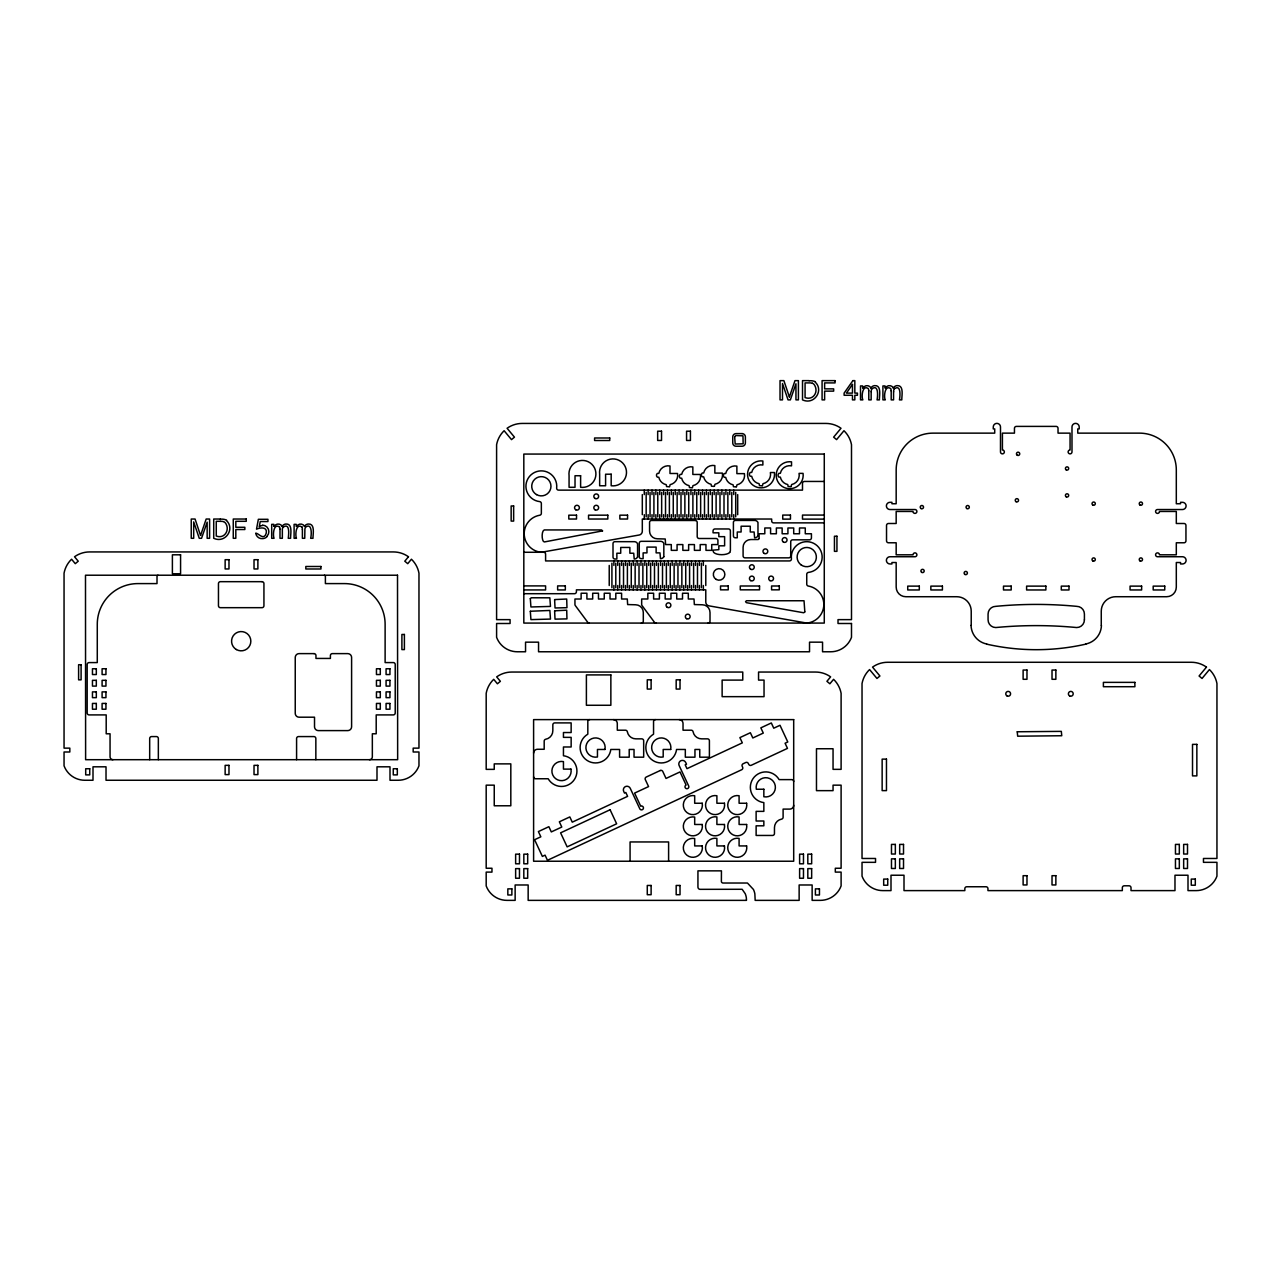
<?xml version="1.0" encoding="UTF-8"?>
<svg xmlns="http://www.w3.org/2000/svg" width="1281" height="1281" viewBox="0 0 1281 1281"><rect width="100%" height="100%" fill="white"/><g stroke="black" fill="none" stroke-linecap="round" stroke-linejoin="round"><path stroke-width="1.5" d="M281.98 526.475L283.117 525.178A4.788 4.788 0 0 1 285.967 524.025C293.157 523.481 290.339 535.09 290.595 538.292L288.241 538.292C288.769 534.449 290.018 522.776 283.453 526.939M304.382 526.475L305.519 525.178A4.788 4.788 0 0 1 308.369 524.025C315.558 523.481 312.74 535.09 312.996 538.292L310.659 538.292C311.635 534.737 312.164 522.488 305.727 527.051A4.74 4.74 0 0 0 304.878 530.174L304.75 538.292L302.396 538.292L302.396 529.229M870.792 388.063L871.929 386.782A4.788 4.788 0 0 1 874.763 385.629C881.952 385.069 879.134 396.678 879.407 399.88L877.053 399.88C877.757 396.341 878.766 384.124 872.137 388.639M893.193 388.063L894.33 386.782A4.788 4.788 0 0 1 897.18 385.629C904.354 385.069 901.552 396.678 901.808 399.88L899.454 399.88C900.079 396.277 901.312 384.268 894.538 388.639M729.674 552.479C726.695 555.426 716.736 555.426 713.757 552.479A4.227 4.227 0 0 1 713.053 550.157L718.833 549.661L718.833 545.818L724.614 545.818L724.614 536.659L718.833 536.659L718.833 532.816L713.053 532.816L713.053 530.894A1.921 1.921 0 0 1 714.974 528.957L728.457 528.957A1.921 1.921 0 0 1 730.394 530.894L730.394 550.157A4.227 4.227 0 0 1 729.674 552.479M267.329 536.275L267.089 536.563A6.037 6.037 0 0 1 263.422 538.532L262.669 538.612A6.261 6.261 0 0 1 255.752 533.296M669.627 486.652L670.091 484.666A9.543 9.543 0 0 0 677.521 473.49L669.995 473.49L669.995 465.964A9.543 9.543 0 0 0 658.818 473.394C655.744 472.145 655.6 478.309 658.818 477.253A9.543 9.543 0 0 0 666.232 484.666L666.584 486.572L669.13 486.78M692.429 487.661L692.941 485.643A9.543 9.543 0 0 0 700.387 474.466L692.845 474.466L692.845 466.941A9.543 9.543 0 0 0 681.684 474.37C678.642 473.073 678.45 479.302 681.684 478.229A9.543 9.543 0 0 0 689.098 485.643L689.45 487.549L691.98 487.773M714.414 486.3L714.942 484.282A9.543 9.543 0 0 0 722.372 473.105L714.846 473.105L714.846 465.579A9.543 9.543 0 0 0 703.685 473.009C700.803 471.584 700.387 477.989 703.685 476.868A9.543 9.543 0 0 0 711.099 484.282L711.451 486.188L713.981 486.396M736.447 486.828L736.975 484.81A9.543 9.543 0 0 0 744.405 473.634L736.879 473.634L736.879 466.108A9.543 9.543 0 0 0 725.703 473.538C722.804 472.145 722.42 478.518 725.703 477.397A9.543 9.543 0 0 0 733.116 484.81L733.469 486.716L735.999 486.94M762.435 485.723L762.964 483.706A9.543 9.543 0 0 0 770.393 472.529L774.397 472.529A13.483 13.483 0 0 1 761.651 487.837A13.483 13.483 0 0 1 747.56 473.762A13.483 13.483 0 0 1 762.868 461L762.868 465.003A9.543 9.543 0 0 0 751.691 472.433C748.761 471.072 748.488 477.493 751.691 476.292A9.543 9.543 0 0 0 759.105 483.706L759.473 485.611L762.003 485.835M791.098 486.572L791.626 484.554A9.543 9.543 0 0 0 799.056 473.378L803.059 473.378A13.483 13.483 0 0 1 790.313 488.685A13.483 13.483 0 0 1 776.222 474.594A13.483 13.483 0 0 1 791.53 461.849L791.53 465.852A9.543 9.543 0 0 0 780.353 473.281C777.231 472.129 777.215 478.277 780.353 477.14A9.543 9.543 0 0 0 787.767 484.554L788.119 486.46L790.665 486.668M157.963 575.217L157.019 576.002L157.003 583.592L137.932 583.592A40.656 40.656 0 0 0 97.276 624.247L97.276 662.581L89.094 662.581A1.921 1.921 0 0 0 87.172 664.503L87.172 712.989A1.921 1.921 0 0 0 89.094 714.91L106.195 714.91L106.195 733.789L110.054 733.789L110.054 756.815A2.882 2.882 0 0 0 112.936 759.697M256.088 533.248C258.778 533.424 263.902 540.918 266.224 533.216C267.649 526.379 259.867 527.596 256.504 529.181L258.362 519.301L267.937 519.301L267.937 521.559L260.267 521.559L259.226 526.731A6.405 6.405 0 0 1 262.621 525.498M809.16 380.633L802.514 380.633L802.514 399.88C814.204 405.356 824.067 390.449 815.26 382.154M824.275 481.448L804.42 481.448A1.921 1.921 0 0 0 802.498 483.385L802.498 490.127L558.58 490.127A1.921 1.921 0 0 1 556.659 487.981A15.42 15.42 0 0 0 543.064 470.96A15.42 15.42 0 0 0 526.027 484.554A15.42 15.42 0 0 0 539.637 501.592A1.921 1.921 0 0 1 541.351 503.497L541.351 513.329A1.921 1.921 0 0 1 539.605 515.25A18.687 18.687 0 0 0 541.351 552.271L639.123 535.026A3.859 3.859 0 0 0 642.309 531.231L642.309 519.029L771.674 519.029L771.674 520.951A1.921 1.921 0 0 0 773.596 522.872L824.275 522.872M824.275 515.074L802.498 515.074L802.498 519.125L824.275 519.125M220.348 519.029L213.719 519.029L213.719 538.292C225.392 543.752 235.256 528.861 226.449 520.566M220.316 521.303L216.265 521.303L216.265 536.018C224.255 539.173 229.811 530.494 226.016 523.881A5.172 5.172 0 0 0 223.631 521.639M523.817 552.271L543.672 552.271A1.921 1.921 0 0 1 545.594 554.193L545.594 560.934L789.512 560.934A1.921 1.921 0 0 0 791.418 558.804A15.42 15.42 0 0 1 805.028 541.767A15.42 15.42 0 0 1 822.066 555.378A15.42 15.42 0 0 1 808.455 572.399A1.921 1.921 0 0 0 806.742 574.32L806.742 584.152A1.921 1.921 0 0 0 808.487 586.074A18.687 18.687 0 0 1 806.742 623.078L708.969 605.849A3.859 3.859 0 0 1 705.783 602.054L705.783 589.836L576.418 589.836L576.418 591.774A1.921 1.921 0 0 1 574.496 593.695L523.817 593.695M523.817 585.897L545.594 585.897L545.594 589.933L523.817 589.933M746.487 900.367L528.156 900.367L528.156 884.979L515.138 884.979L515.138 900.367L506.956 900.367A22.145 22.145 0 0 1 486.188 885.924L486.188 872.105L491.968 872.105L491.968 868.246L486.188 868.246L486.188 785.157L494.242 785.157L494.242 805.781L510.815 805.781L510.815 763.876L494.242 763.876L494.242 769.369L486.188 769.369L486.188 693.293A26.02 26.02 0 0 1 493.713 679.33L497.412 683.782L500.375 681.316L496.676 676.864A26.02 26.02 0 0 1 511.776 672.045L742.756 672.045L742.756 680.099L722.132 680.099L722.132 696.656L764.036 696.656L764.036 680.099L758.56 680.099L758.56 672.045L815.517 672.045A26.02 26.02 0 0 1 830.616 676.864L826.918 681.316L829.88 683.782L833.579 679.33A26.02 26.02 0 0 1 841.105 693.293L841.105 769.353L833.05 769.353L833.05 748.745L816.477 748.745L816.477 790.649L833.05 790.649L833.05 785.157L841.105 785.157L841.105 868.246L835.308 868.246L835.308 872.105L841.105 872.105L841.105 885.924A22.145 22.145 0 0 1 820.336 900.367L812.138 900.367L812.138 884.979L799.136 884.979L799.136 900.367L755.166 900.367L754.861 893.898A18.623 18.623 0 0 0 753.436 889.462L747.447 883.025L723.365 883.025A1.745 1.745 0 0 1 721.379 881.376L721.443 870.856L697.937 870.856L697.937 886.916A2.322 2.322 0 0 0 699.858 889.334L742.147 889.286L745.222 893.69A17.486 17.486 0 0 1 746.327 897.709L746.487 899.886M324.429 575.217L325.39 576.098L325.39 583.592L344.461 583.592A40.656 40.656 0 0 1 385.117 624.247L385.117 662.581L393.299 662.581A1.921 1.921 0 0 1 395.221 664.503L395.221 712.989A1.921 1.921 0 0 1 393.299 714.91L376.198 714.91L376.198 733.789L372.339 733.789L372.339 756.815A2.882 2.882 0 0 1 369.44 759.697M301.884 526.955C295.751 522.712 295.078 535.73 296.471 538.292L294.102 538.292L294.102 524.345L296.215 524.345L296.215 526.299M279.482 526.955C273.301 522.728 272.725 535.746 274.07 538.292L271.7 538.292L271.7 524.345L273.814 524.345L273.814 526.299M1101.26 625.4L1101.26 611.165A14.443 14.443 0 0 1 1115.719 596.722L1166.671 596.722A9.64 9.64 0 0 0 1176.31 587.082L1176.31 562.519L1180.554 562.519L1180.554 563.96L1182.475 563.96A3.619 3.619 0 0 0 1186.094 560.357A3.619 3.619 0 0 0 1182.475 556.739L1157.528 556.739A1.921 1.921 0 0 1 1155.59 554.817A1.921 1.921 0 0 1 1157.528 552.88A1.921 1.921 0 0 1 1159.449 554.817L1176.31 554.817L1176.31 542.776L1184.012 542.776A1.921 1.921 0 0 0 1185.95 540.838L1185.95 525.434A1.921 1.921 0 0 0 1184.012 523.497L1176.31 523.497L1176.31 511.455L1159.449 511.455A1.921 1.921 0 0 1 1157.528 513.393A1.921 1.921 0 0 1 1155.59 511.455A1.921 1.921 0 0 1 1157.528 509.534L1182.475 509.534A3.619 3.619 0 0 0 1186.094 505.915A3.619 3.619 0 0 0 1182.475 502.312L1180.554 502.312L1180.554 503.753L1176.31 503.753L1176.31 469.935A36.797 36.797 0 0 0 1139.514 433.138L1077.769 433.138L1077.769 428.911L1079.21 428.911L1079.21 426.973A3.619 3.619 0 0 0 1075.608 423.37A3.619 3.619 0 0 0 1071.989 426.973L1071.989 451.921A1.921 1.921 0 0 1 1070.067 453.858A1.921 1.921 0 0 1 1068.13 451.921A1.921 1.921 0 0 1 1070.067 449.999L1070.067 433.138L1058.026 433.138L1058.026 428.318A1.921 1.921 0 0 0 1056.088 426.397L1016.393 426.397A1.921 1.921 0 0 0 1014.456 428.318L1014.456 433.138L1002.415 433.138L1002.415 449.999A1.921 1.921 0 0 1 1004.352 451.921A1.921 1.921 0 0 1 1002.415 453.858A1.921 1.921 0 0 1 1000.493 451.921L1000.493 426.973A3.619 3.619 0 0 0 996.874 423.37A3.619 3.619 0 0 0 993.271 426.973L993.271 428.911L994.713 428.911L994.713 433.138L932.968 433.138A36.797 36.797 0 0 0 896.172 469.935L896.172 503.753L891.928 503.753L891.928 502.312L890.007 502.312A3.619 3.619 0 0 0 886.388 505.915A3.619 3.619 0 0 0 890.007 509.534L914.954 509.534A1.921 1.921 0 0 1 916.892 511.455A1.921 1.921 0 0 1 914.954 513.393A1.921 1.921 0 0 1 913.033 511.455L896.172 511.455L896.172 523.497L888.47 523.497A1.921 1.921 0 0 0 886.532 525.434L886.532 540.838A1.921 1.921 0 0 0 888.47 542.776L896.172 542.776L896.172 554.817L913.033 554.817A1.921 1.921 0 0 1 914.954 552.88A1.921 1.921 0 0 1 916.892 554.817A1.921 1.921 0 0 1 914.954 556.739L890.007 556.739A3.619 3.619 0 0 0 886.388 560.357A3.619 3.619 0 0 0 890.007 563.96L891.928 563.96L891.928 562.519L896.172 562.519L896.172 587.082A9.64 9.64 0 0 0 905.811 596.722L956.763 596.722A14.443 14.443 0 0 1 971.222 611.165L971.222 625.4M893.562 391.778L893.562 399.88L891.192 399.88L891.192 390.817M885.027 387.887L885.027 385.933L882.913 385.933L882.913 399.88L885.283 399.88C883.682 397.414 884.627 384.268 890.695 388.559A4.355 4.355 0 0 1 891.128 390.817M871.16 391.778L871.16 399.88L868.79 399.88L868.79 390.817M862.625 387.887L862.625 385.933L860.512 385.933L860.512 399.88L862.866 399.88C861.28 397.414 862.225 384.268 868.278 388.559A4.355 4.355 0 0 1 868.71 390.817M737.696 494.61L737.696 514.706M735.71 492.32L735.71 516.867M733.741 490.095L733.741 494.562M733.741 514.658L733.741 519.125M731.787 492.336L731.787 516.9M729.77 490.095L729.77 494.562M729.77 514.658L729.77 519.125M727.864 492.336L727.864 516.9M725.911 490.095L725.911 494.562M725.911 514.658L725.911 519.125M724.005 492.384L724.005 516.932M721.892 490.143L721.892 494.61M721.892 514.706L721.892 519.173M719.986 492.384L719.986 516.932M718.049 490.143L718.049 494.61M718.049 514.706L718.049 519.173M716.111 492.384L716.111 516.932M714.158 490.143L714.158 494.61M714.158 514.706L714.158 519.173M712.252 492.384L712.252 516.932M710.282 490.143L710.282 494.61M710.282 514.706L710.282 519.173M708.345 492.384L708.345 516.932M706.407 490.143L706.407 494.61M706.407 514.706L706.407 519.173M705.783 565.449L705.783 585.545M704.502 492.384L704.502 516.932M703.349 560.934L703.349 565.401M703.349 585.497L703.349 589.965M702.548 490.143L702.548 494.61M702.548 514.706L702.548 519.173M701.412 563.176L701.412 587.739M700.643 492.384L700.643 516.932M699.394 560.934L699.394 565.401M699.394 585.497L699.394 589.965M698.673 490.143L698.673 494.61M698.673 514.706L698.673 519.173M697.488 563.176L697.488 587.739M696.768 492.384L696.768 516.932M695.519 560.934L695.519 565.401M695.519 585.497L695.519 589.965M694.798 490.143L694.798 494.61M694.798 514.706L694.798 519.173M693.613 563.208L693.613 587.771M692.893 492.32L692.893 516.867M691.5 560.982L691.5 565.449M691.5 585.545L691.5 590.013M690.939 490.143L690.939 494.61M690.939 514.706L690.939 519.173M689.594 563.208L689.594 587.771M688.746 492.352L688.746 516.916M687.657 560.982L687.657 565.449M687.657 585.545L687.657 590.013M686.84 490.127L686.84 494.594M686.84 514.674L686.84 519.141M685.735 563.208L685.735 587.771M684.871 492.352L684.871 516.916M683.766 560.982L683.766 565.449M683.766 585.545L683.766 590.013M682.965 490.127L682.965 494.594M682.965 514.674L682.965 519.141M681.86 563.208L681.86 587.771M680.996 492.352L680.996 516.916M679.891 560.982L679.891 565.449M679.891 585.545L679.891 590.013M679.09 490.127L679.09 494.594M679.09 514.674L679.09 519.141M677.953 563.208L677.953 587.771M677.137 492.352L677.137 516.916M676.032 560.982L676.032 565.449M676.032 585.545L676.032 590.013M675.231 490.127L675.231 494.594M675.231 514.674L675.231 519.141M674.126 563.208L674.126 587.771M673.262 492.352L673.262 516.916M672.157 560.982L672.157 565.449M672.157 585.545L672.157 590.013M671.356 490.127L671.356 494.594M671.356 514.674L671.356 519.141M670.251 563.208L670.251 587.771M669.387 492.352L669.387 516.916M668.602 861.216L668.602 841.953L630.076 841.953L630.076 861.216M668.282 560.982L668.282 565.449M668.282 585.545L668.282 590.013M667.481 490.127L667.481 494.594M667.481 514.674L667.481 519.141M666.376 563.208L666.376 587.771M665.528 492.352L665.528 516.916M664.423 560.982L664.423 565.449M664.423 585.545L664.423 590.013M663.622 490.127L663.622 494.594M663.622 514.674L663.622 519.141M662.517 563.16L662.517 587.707M661.653 492.352L661.653 516.916M660.548 560.982L660.548 565.449M660.548 585.545L660.548 590.013M659.747 490.127L659.747 494.594M659.747 514.674L659.747 519.141M658.354 563.192L658.354 587.755M657.777 492.352L657.777 516.916M656.448 560.966L656.448 565.433M656.448 585.513L656.448 589.981M655.872 490.127L655.872 494.594M655.872 514.674L655.872 519.141M654.479 563.192L654.479 587.755M653.918 492.352L653.918 516.916M652.573 560.966L652.573 565.433M652.573 585.513L652.573 589.981M652.013 490.127L652.013 494.594M652.013 514.674L652.013 519.141M650.62 563.192L650.62 587.755M650.043 492.352L650.043 516.916M648.714 560.966L648.714 565.433M648.714 585.513L648.714 589.981M648.138 490.127L648.138 494.594M648.138 514.674L648.138 519.141M646.745 563.192L646.745 587.755M646.168 492.352L646.168 516.916M644.839 560.966L644.839 565.433M644.839 585.513L644.839 589.981M644.263 490.127L644.263 494.594M644.263 514.674L644.263 519.141M642.87 563.192L642.87 587.755M642.309 494.594L642.309 514.674M640.964 560.966L640.964 565.433M640.964 585.513L640.964 589.981M639.011 563.192L639.011 587.755M637.105 560.966L637.105 565.433M637.105 585.513L637.105 589.981M635.136 563.192L635.136 587.755M633.23 560.966L633.23 565.433M633.23 585.513L633.23 589.981M631.261 563.192L631.261 587.755M629.355 560.966L629.355 565.433M629.355 585.513L629.355 589.981M627.402 563.192L627.402 587.755M625.496 560.966L625.496 565.433M625.496 585.513L625.496 589.981M623.527 563.192L623.527 587.755M621.621 560.966L621.621 565.433M621.621 585.513L621.621 589.981M619.652 563.192L619.652 587.755M617.746 560.966L617.746 565.433M617.746 585.513L617.746 589.981M615.793 563.192L615.793 587.755M613.887 560.966L613.887 565.433M613.887 585.513L613.887 589.981M611.918 563.192L611.918 587.755M609.228 565.433L609.228 585.513M315.847 759.697L315.847 738.496A1.921 1.921 0 0 0 313.925 736.575L298.521 736.575A1.921 1.921 0 0 0 296.584 738.496L296.584 759.697M279.995 529.229L279.995 538.292L282.348 538.292L282.348 530.19A4.74 4.74 0 0 1 283.197 526.971M158.348 759.697L158.348 738.496A1.921 1.921 0 0 0 156.426 736.575L151.606 736.575A1.921 1.921 0 0 0 149.685 738.496L149.685 759.697M656 623.078A1.921 1.921 0 0 1 654.399 622.214L642.053 605.593A1.921 1.921 0 0 1 641.669 604.44L641.669 598.996L647.834 598.996L647.834 593.231L653.614 593.231L653.614 598.996L659.395 598.996L659.395 593.231L665.175 593.231L665.175 598.996L670.956 598.996L670.956 593.231L676.736 593.231L676.736 598.996L682.517 598.996L682.517 593.231L688.297 593.231L688.297 598.996L693.998 598.996L694.35 604.568L702.308 604.776A7.702 7.702 0 0 1 710.01 612.494L710.01 621.157A1.921 1.921 0 0 1 708.089 623.078M641.381 623.078A1.921 1.921 0 0 0 643.302 621.157L643.302 612.494A7.702 7.702 0 0 0 635.6 604.776L627.642 604.568L627.29 599.012L621.589 599.012L621.589 593.231L615.809 593.231L615.809 599.012L610.028 599.012L610.028 593.231L604.248 593.231L604.248 599.012L598.467 599.012L598.467 593.231L592.687 593.231L592.687 599.012L586.906 599.012L586.906 593.231L581.126 593.231L581.126 599.012L574.945 599.012L574.945 604.44A1.921 1.921 0 0 0 575.329 605.593L587.675 622.214A1.921 1.921 0 0 0 589.292 623.078M986.674 643.991A19.471 19.471 0 0 1 971.046 625.4M1101.436 625.4A19.471 19.471 0 0 1 1085.808 643.991M1085.84 644.135A224.271 224.271 0 0 1 986.642 644.135M533.601 753.116A3.859 3.859 0 0 1 537.444 749.273L544.185 749.273L544.185 741.123A1.921 1.921 0 0 1 545.754 739.233A8.647 8.647 0 0 0 552.832 730.73L552.832 724.838A1.921 1.921 0 0 1 554.753 722.9L571.15 722.9L571.15 732.54L563.448 732.54L563.448 737.36L571.15 737.36L571.15 746.983L563.448 746.983L563.448 755.742A15.42 15.42 0 0 1 574.368 779.569A15.42 15.42 0 0 1 548.172 778.752L535.522 778.752A1.921 1.921 0 0 1 533.601 776.814M613.439 719.618A3.859 3.859 0 0 1 617.298 723.477L617.298 730.202L625.448 730.202A1.921 1.921 0 0 1 627.338 731.771A8.647 8.647 0 0 0 635.84 738.849L641.733 738.849A1.921 1.921 0 0 1 643.67 740.77L643.67 757.183L634.031 757.183L634.031 749.465L629.211 749.465L629.211 757.183L619.588 757.183L619.588 749.465L610.813 749.465A15.42 15.42 0 0 1 587.002 760.386A15.42 15.42 0 0 1 587.819 734.189L587.819 721.539A1.921 1.921 0 0 1 589.74 719.618M655.488 719.618A1.921 1.921 0 0 0 653.55 721.539L653.55 734.189A15.42 15.42 0 0 0 652.734 760.386A15.42 15.42 0 0 0 676.56 749.465L685.319 749.465L685.319 757.183L694.959 757.183L694.959 749.465L699.762 749.465L699.762 757.183L709.402 757.183L709.402 740.77A1.921 1.921 0 0 0 707.48 738.849L701.588 738.849A8.647 8.647 0 0 1 693.085 731.771A1.921 1.921 0 0 0 691.18 730.202L683.029 730.202L683.029 723.477A3.859 3.859 0 0 0 679.186 719.618M793.692 781.538A1.921 1.921 0 0 0 791.77 779.617L779.12 779.617A15.42 15.42 0 0 0 752.924 778.784A15.42 15.42 0 0 0 763.844 802.611L763.844 811.369L756.126 811.369L756.126 821.009L763.844 821.009L763.844 825.813L756.126 825.813L756.126 835.452L772.539 835.452A1.921 1.921 0 0 0 774.461 833.531L774.461 827.638A8.647 8.647 0 0 1 781.538 819.135A1.921 1.921 0 0 0 783.107 817.246L783.107 809.096L789.849 809.096A3.859 3.859 0 0 0 793.692 805.237M862.978 388.079A4.596 4.596 0 0 1 871.016 387.935M871.272 391.762A4.74 4.74 0 0 1 872.009 388.559M812.442 383.227A5.172 5.172 0 0 1 814.78 385.485C818.543 392.274 813.131 400.585 805.076 397.606L805.076 382.907L809.112 382.907A12.666 12.666 0 0 1 812.138 383.147M809.176 380.809A12.073 12.073 0 0 1 815.437 381.738M885.379 388.079A4.596 4.596 0 0 1 893.433 387.935M893.674 391.762A4.74 4.74 0 0 1 894.41 388.559M220.364 519.205A12.073 12.073 0 0 1 226.641 520.15M220.316 521.351A12.666 12.666 0 0 1 223.342 521.559M262.637 525.114A6.533 6.533 0 0 1 267.121 536.082M274.166 526.491A4.596 4.596 0 0 1 282.22 526.331M279.546 526.939A4.355 4.355 0 0 1 279.915 529.213M296.584 526.491A4.596 4.596 0 0 1 304.622 526.331M301.948 526.939A4.355 4.355 0 0 1 302.316 529.213M851.497 623.495L851.497 637.314A22.145 22.145 0 0 1 830.728 651.773L822.546 651.773L822.546 642.165L809.528 642.165L809.528 651.773L538.548 651.773L538.548 642.165L525.546 642.165L525.546 651.773L517.364 651.773A22.145 22.145 0 0 1 496.596 637.314L496.596 623.495L510.078 623.495L510.078 619.636L496.596 619.636L496.596 444.699A26.02 26.02 0 0 1 504.122 430.72L511.503 439.623L514.466 437.157L507.084 428.27A26.02 26.02 0 0 1 522.168 423.435L825.909 423.435A26.02 26.02 0 0 1 841.009 428.27L833.627 437.157L836.589 439.623L843.971 430.72A26.02 26.02 0 0 1 851.497 444.699L851.497 619.636L838.014 619.636L838.014 623.495L851.497 623.495M804.82 611.822L804.036 600.757L746.519 600.741L745.558 601.622L746.359 602.662L803.683 612.766L804.804 611.966M530.318 611.309L530.926 619.62L550.478 619.075L549.869 610.461L530.318 611.245M554.609 610.941L555.025 619.139L566.955 618.883L566.714 610.204L554.625 610.797M602.534 530.894L544.409 541.943C541.751 542.135 541.126 531.103 544.233 529.934L601.558 529.934L602.534 530.894M530.318 598.643L530.926 606.97L550.478 606.425L549.837 597.811L531.279 597.779L530.318 598.643M554.609 599.748L555.041 607.979L566.971 607.69L566.698 599.028L554.641 599.572M734.67 436.773L735.182 444.011L743.156 443.818L742.964 435.828L735.79 435.556L734.702 436.645M759.105 538.564L758.24 539.525L750.794 539.541A7.702 7.702 0 0 0 743.092 547.243L743.092 555.906A1.921 1.921 0 0 0 745.014 557.843L788.792 557.843A1.921 1.921 0 0 0 790.729 555.906L790.729 541.751A1.921 1.921 0 0 1 792.651 539.829L809.512 539.829A1.921 1.921 0 0 0 811.433 537.892L811.433 533.761L805.269 533.761L805.269 527.98L799.488 527.98L799.488 533.761L793.708 533.761L793.708 527.98L787.927 527.98L787.927 533.761L782.147 533.761L782.147 527.98L776.366 527.98L776.366 533.761L770.586 533.761L770.586 527.98L764.805 527.98L764.805 533.761L759.105 533.761L759.105 538.564M1017.242 731.803L1017.674 736.191L1061.757 735.742L1061.325 731.371L1017.242 731.771M200.589 535.378L206.177 519.029L209.604 519.029L209.604 538.292L207.154 538.292L207.154 522.168L201.549 538.292L199.26 538.292L193.687 521.895L193.687 538.292L191.237 538.292L191.237 519.029L195.064 519.029L200.509 535.394M789.384 396.982L783.876 380.633L780.033 380.633L780.033 399.88L782.499 399.88L782.499 383.499L788.055 399.88L790.361 399.88L795.949 383.772L795.949 399.88L798.415 399.88L798.415 380.633L794.989 380.633L789.432 396.838M637.57 557.091L636.529 558.308A4.227 4.227 0 0 1 634.207 559.012L633.711 553.232L629.868 553.232L629.868 547.451L620.709 547.451L620.709 553.232L616.866 553.232L616.866 559.012L614.928 559.012A1.921 1.921 0 0 1 613.007 557.091L613.007 543.608A1.921 1.921 0 0 1 614.928 541.671L634.207 541.671A4.227 4.227 0 0 1 636.513 542.391L637.57 543.608L637.57 557.091M663.83 556.739L662.789 557.956A4.227 4.227 0 0 1 660.468 558.66L659.971 552.88L656.128 552.88L656.128 547.099L646.969 547.099L646.969 552.88L643.126 552.88L643.126 558.66L641.189 558.66A1.921 1.921 0 0 1 639.267 556.739L639.267 543.256A1.921 1.921 0 0 1 641.189 541.319L660.468 541.319A4.227 4.227 0 0 1 662.773 542.039L663.83 543.256L663.83 556.739M757.968 535.858L756.927 537.075A4.227 4.227 0 0 1 754.605 537.78L754.109 531.999L750.266 531.999L750.266 526.219L741.107 526.219L741.107 531.999L737.264 531.999L737.264 537.78L735.326 537.78A1.921 1.921 0 0 1 733.405 535.858L733.405 522.376A1.921 1.921 0 0 1 735.326 520.438L754.605 520.438A4.227 4.227 0 0 1 756.911 521.159L757.968 522.376L757.968 535.858M852.473 384.428L846.437 393.107L852.473 393.107L852.473 384.428M852.906 380.633L844.115 393.107L844.115 395.269L852.473 395.269L852.473 399.88L854.827 399.88L854.827 395.269L857.437 395.269L857.437 393.107L854.827 393.107L854.827 380.633L852.906 380.633M408.463 556.755L404.78 561.206L407.742 563.672L411.425 559.221A26.02 26.02 0 0 1 418.967 573.183L418.967 748.136L413.171 748.136L413.171 751.995L418.967 751.995L418.967 765.814A22.145 22.145 0 0 1 398.183 780.257L390 780.257L390 766.807L376.998 766.807L376.998 780.257L106.019 780.257L106.019 766.807L93.001 766.807L93.001 780.257L84.818 780.257A22.145 22.145 0 0 1 64.05 765.814L64.05 751.995L69.831 751.995L69.831 748.136L64.05 748.136L64.05 573.183A26.02 26.02 0 0 1 71.576 559.221L75.275 563.672L78.237 561.206L74.538 556.755A26.02 26.02 0 0 1 89.638 551.935L393.379 551.935A26.02 26.02 0 0 1 408.463 556.755M1206.462 667.113L1199.08 676L1202.042 678.466L1209.424 669.563A26.02 26.02 0 0 1 1216.95 683.526L1216.95 858.478L1203.467 858.478L1203.467 862.337L1216.95 862.337L1216.95 876.156A22.145 22.145 0 0 1 1196.182 890.615L1187.999 890.615L1187.999 875.227L1174.981 875.227L1174.981 890.615L1131.011 890.615L1131.011 887.717A1.921 1.921 0 0 0 1129.089 885.795L1124.27 885.795A1.921 1.921 0 0 0 1122.332 887.717L1122.332 890.615L987.955 890.615L987.955 888.678A1.921 1.921 0 0 0 986.034 886.756L966.771 886.756A1.921 1.921 0 0 0 964.833 888.678L964.833 890.615L904.002 890.615L904.002 875.227L891 875.227L891 890.615L882.817 890.615A22.145 22.145 0 0 1 862.033 876.156L862.033 862.337L875.531 862.337L875.531 858.478L862.033 858.478L862.033 683.526A26.02 26.02 0 0 1 869.575 669.563L876.957 678.466L879.919 676L872.537 667.113A26.02 26.02 0 0 1 887.621 662.277L1191.362 662.277A26.02 26.02 0 0 1 1206.462 667.113M660.211 770.522L646.248 777.039A1.921 1.921 0 0 0 645.304 779.601L648.57 786.582L634.591 793.099L640.708 806.197A1.921 1.921 0 0 1 643.27 807.126A1.921 1.921 0 0 1 642.341 809.688A1.921 1.921 0 0 1 639.779 808.759L630.252 788.327A3.619 3.619 0 0 0 625.448 786.582A3.619 3.619 0 0 0 623.703 791.37L624.52 793.115L625.817 792.507L627.61 796.35L572.271 822.162L569.821 816.926L559.349 821.81L561.783 827.046L551.31 831.929L548.876 826.693L538.388 831.577L540.838 836.813L534.593 839.728L542.375 856.413L545.065 855.148L547.467 860.304L741.683 769.737A1.921 1.921 0 0 0 742.612 767.175L742.211 766.31A1.921 1.921 0 0 1 743.14 763.748L745.75 762.515A1.921 1.921 0 0 1 748.312 763.46L748.728 764.325A1.921 1.921 0 0 0 751.29 765.269L787.479 748.376L785.077 743.236L787.783 741.971L780.001 725.286L773.756 728.2L771.322 722.964L760.85 727.848L763.284 733.084L752.812 737.968L750.362 732.732L739.89 737.616L742.323 742.868L686.984 768.664L685.191 764.821L686.504 764.213L685.687 762.467A3.619 3.619 0 0 0 680.884 760.722A3.619 3.619 0 0 0 679.138 765.526L688.666 785.958A1.921 1.921 0 0 1 687.737 788.52A1.921 1.921 0 0 1 685.175 787.591A1.921 1.921 0 0 1 686.104 785.029L680.003 771.931L666.024 778.448L662.773 771.45A1.921 1.921 0 0 0 660.211 770.522M610.092 809.752L560.598 832.842L567.147 846.869L616.641 823.795L610.092 809.752M835.068 380.633L822.082 380.633L822.082 399.88L824.628 399.88L824.628 391.137L833.659 391.137L833.659 388.864L824.628 388.864L824.628 382.907L835.068 382.907L835.068 380.633M661.524 431.201L657.665 431.201L657.665 440.456L661.524 440.456L661.524 431.201M690.427 431.201L686.568 431.201L686.568 440.456L690.427 440.456L690.427 431.201M742.099 433.602L736.031 433.602A3.283 3.283 0 0 0 732.748 436.885L732.748 442.954A3.283 3.283 0 0 0 736.031 446.236L742.099 446.236A3.283 3.283 0 0 0 745.382 442.954L745.382 436.885A3.283 3.283 0 0 0 742.099 433.602M609.724 437.99L594.592 437.99L594.592 440.504L609.724 440.504L609.724 437.99M824.275 454.066L523.817 454.066L523.817 623.078L824.275 623.078L824.275 454.066M611.181 474.21L605.593 474.21L605.593 485.771L599.652 485.771L599.652 474.194A13.483 13.483 0 0 1 612.414 458.918A13.483 13.483 0 0 1 626.489 473.009A13.483 13.483 0 0 1 611.181 485.755L611.181 474.21M580.613 475.731L575.025 475.731L575.025 487.292L569.068 487.292L569.068 475.715A13.483 13.483 0 0 1 581.83 460.439A13.483 13.483 0 0 1 595.905 474.53A13.483 13.483 0 0 1 580.613 487.276L580.613 475.731M513.649 505.963L511.151 505.963L511.151 521.095L513.649 521.095L513.649 505.963M790.457 515.074L782.739 515.074L782.739 519.125L790.457 519.125L790.457 515.074M576.514 515.17L568.796 515.17L568.796 519.029L576.514 519.029L576.514 515.17M607.818 515.17L588.555 515.17L588.555 519.029L607.818 519.029L607.818 515.17M627.562 515.17L619.86 515.17L619.86 519.029L627.562 519.029L627.562 515.17M246.256 519.029L233.27 519.029L233.27 538.292L235.816 538.292L235.816 529.533L244.847 529.533L244.847 527.276L235.816 527.276L235.816 521.303L246.256 521.303L246.256 519.029M695.279 520.486L651.501 520.486A1.921 1.921 0 0 0 649.563 522.408L649.563 531.087A7.702 7.702 0 0 0 657.281 538.789L665.239 538.997L665.592 544.569L671.292 544.569L671.292 550.35L677.073 550.35L677.073 544.569L682.853 544.569L682.853 550.35L688.634 550.35L688.634 544.569L694.414 544.569L694.414 550.35L700.195 550.35L700.195 544.569L705.959 544.569L705.959 550.35L711.74 550.35L711.74 544.569L717.92 544.569L717.92 540.422A1.921 1.921 0 0 0 715.983 538.5L699.122 538.5A1.921 1.921 0 0 1 697.2 536.563L697.2 522.408A1.921 1.921 0 0 0 695.279 520.486M836.941 536.227L834.443 536.227L834.443 551.342L836.941 551.342L836.941 536.227M180.573 554.801L172.391 554.801L172.391 573.776L180.573 573.776L180.573 554.801M228.979 559.701L225.136 559.701L225.136 568.956L228.979 568.956L228.979 559.701M257.881 559.701L254.022 559.701L254.022 568.956L257.881 568.956L257.881 559.701M320.955 566.49L305.823 566.49L305.823 568.988L320.955 568.988L320.955 566.49M397.51 575.217L85.491 575.217L85.619 759.697L397.654 759.697L397.51 575.217M262.013 581.67L220.38 581.67A1.921 1.921 0 0 0 218.459 583.592L218.459 605.753A1.921 1.921 0 0 0 220.38 607.674L262.013 607.674A1.921 1.921 0 0 0 263.934 605.753L263.934 583.592A1.921 1.921 0 0 0 262.013 581.67M565.337 585.897L557.635 585.897L557.635 589.933L565.337 589.933L565.337 585.897M728.232 585.993L720.53 585.993L720.53 589.836L728.232 589.836L728.232 585.993M759.537 585.993L740.274 585.993L740.274 589.836L759.537 589.836L759.537 585.993M779.28 585.993L771.578 585.993L771.578 589.836L779.28 589.836L779.28 585.993M919.294 586.122L907.733 586.122L907.733 589.965L919.294 589.965L919.294 586.122M942.416 586.122L930.855 586.122L930.855 589.965L942.416 589.965L942.416 586.122M1011.189 586.122L1003.487 586.122L1003.487 589.965L1011.189 589.965L1011.189 586.122M1045.872 586.122L1026.609 586.122L1026.609 589.965L1045.872 589.965L1045.872 586.122M1068.995 586.122L1061.292 586.122L1061.292 589.965L1068.995 589.965L1068.995 586.122M1141.627 586.122L1130.066 586.122L1130.066 589.965L1141.627 589.965L1141.627 586.122M1164.749 586.122L1153.188 586.122L1153.188 589.965L1164.749 589.965L1164.749 586.122M404.396 634.463L401.898 634.463L401.898 649.595L404.396 649.595L404.396 634.463M314.037 653.614L299.097 653.614A3.859 3.859 0 0 0 295.238 657.473L295.238 713.341A3.859 3.859 0 0 0 299.097 717.2L314.518 717.2L314.518 726.743A3.859 3.859 0 0 0 318.361 730.602L347.743 730.602A3.859 3.859 0 0 0 351.602 726.743L351.602 657.473A3.859 3.859 0 0 0 347.743 653.614L332.339 653.614A1.921 1.921 0 0 0 330.402 655.536L330.402 658.434L315.959 658.434L315.959 655.536A1.921 1.921 0 0 0 314.037 653.614M81.103 664.727L78.605 664.727L78.605 679.843L81.103 679.843L81.103 664.727M96.315 668.762L92.456 668.762L92.456 674.543L96.315 674.543L96.315 668.762M105.955 668.762L102.096 668.762L102.096 674.543L105.955 674.543L105.955 668.762M380.297 668.762L376.454 668.762L376.454 674.543L380.297 674.543L380.297 668.762M389.936 668.762L386.077 668.762L386.077 674.543L389.936 674.543L389.936 668.762M1026.978 670.043L1023.119 670.043L1023.119 679.298L1026.978 679.298L1026.978 670.043M1055.864 670.043L1052.021 670.043L1052.021 679.298L1055.864 679.298L1055.864 670.043M610.861 674.911L586.394 674.911L586.394 705.271L610.861 705.271L610.861 674.911M651.116 679.811L647.273 679.811L647.273 689.066L651.116 689.066L651.116 679.811M680.019 679.811L676.176 679.811L676.176 689.066L680.019 689.066L680.019 679.811M96.315 680.323L92.456 680.323L92.456 686.104L96.315 686.104L96.315 680.323M105.955 680.323L102.096 680.323L102.096 686.104L105.955 686.104L105.955 680.323M380.297 680.323L376.454 680.323L376.454 686.104L380.297 686.104L380.297 680.323M389.936 680.323L386.077 680.323L386.077 686.104L389.936 686.104L389.936 680.323M1134.886 682.373L1103.389 682.373L1103.389 686.712L1134.886 686.712L1134.886 682.373M96.315 691.884L92.456 691.884L92.456 697.649L96.315 697.649L96.315 691.884M105.955 691.884L102.096 691.884L102.096 697.649L105.955 697.649L105.955 691.884M380.297 691.884L376.454 691.884L376.454 697.649L380.297 697.649L380.297 691.884M389.936 691.884L386.077 691.884L386.077 697.649L389.936 697.649L389.936 691.884M96.315 703.429L92.456 703.429L92.456 709.21L96.315 709.21L96.315 703.429M105.955 703.429L102.096 703.429L102.096 709.21L105.955 709.21L105.955 703.429M380.297 703.429L376.454 703.429L376.454 709.21L380.297 709.21L380.297 703.429M389.936 703.429L386.077 703.429L386.077 709.21L389.936 709.21L389.936 703.429M793.692 719.618L533.601 719.618L533.601 861.232L793.692 861.232L793.692 719.618M1196.854 744.373L1192.515 744.373L1192.515 775.886L1196.854 775.886L1196.854 744.373M604.968 749.465L597.458 749.465L597.458 756.991A9.64 9.64 0 0 1 585.913 748.184A9.64 9.64 0 0 1 596.177 737.936A9.64 9.64 0 0 1 604.968 749.465M670.7 749.465L663.19 749.465L663.19 756.991A9.64 9.64 0 0 1 651.661 748.184A9.64 9.64 0 0 1 661.909 737.936A9.64 9.64 0 0 1 670.7 749.465M886.468 759.121L882.145 759.121L882.145 790.617L886.468 790.617L886.468 759.121M228.979 765.349L225.136 765.349L225.136 774.605L228.979 774.605L228.979 765.349M257.881 765.349L254.022 765.349L254.022 774.605L257.881 774.605L257.881 765.349M89.734 768.744L85.699 768.744L85.699 774.877L89.734 774.877L89.734 768.744M397.318 768.744L393.267 768.744L393.267 774.877L397.318 774.877L397.318 768.744M570.958 769.112L563.448 769.112L563.448 761.603A9.64 9.64 0 0 0 551.919 770.393A9.64 9.64 0 0 0 562.167 780.657A9.64 9.64 0 0 0 570.958 769.112M763.844 789.24L756.334 789.24A9.64 9.64 0 0 1 765.125 777.711A9.64 9.64 0 0 1 775.373 787.959A9.64 9.64 0 0 1 763.844 796.75L763.844 789.24M702.212 803.251L694.686 803.251L694.686 795.725A9.543 9.543 0 0 0 683.333 804.468A9.543 9.543 0 0 0 693.469 814.604A9.543 9.543 0 0 0 702.212 803.251M724.438 803.251L716.896 803.251L716.896 795.725A9.543 9.543 0 0 0 705.559 804.468A9.543 9.543 0 0 0 715.695 814.604A9.543 9.543 0 0 0 724.438 803.251M746.615 803.251L739.089 803.251L739.089 795.725A9.543 9.543 0 0 0 727.752 804.468A9.543 9.543 0 0 0 737.888 814.604A9.543 9.543 0 0 0 746.615 803.251M702.212 824.484L694.686 824.484L694.686 817.07A9.543 9.543 0 0 0 683.333 825.701A9.543 9.543 0 0 0 693.469 835.82A9.543 9.543 0 0 0 702.212 824.484M724.438 824.484L716.896 824.484L716.896 816.942A9.543 9.543 0 0 0 705.559 825.701A9.543 9.543 0 0 0 715.695 835.82A9.543 9.543 0 0 0 724.438 824.484M746.615 824.484L739.089 824.484L739.089 816.942A9.543 9.543 0 0 0 727.752 825.701A9.543 9.543 0 0 0 737.888 835.82A9.543 9.543 0 0 0 746.615 824.484M895.339 844.403L891.48 844.403L891.48 854.027L895.339 854.027L895.339 844.403M903.521 844.403L899.678 844.403L899.678 854.027L903.521 854.027L903.521 844.403M1179.321 844.403L1175.462 844.403L1175.462 854.027L1179.321 854.027L1179.321 844.403M1187.503 844.403L1183.66 844.403L1183.66 854.027L1187.503 854.027L1187.503 844.403M702.212 845.924L694.686 845.924L694.686 838.527A9.543 9.543 0 0 0 683.333 847.157A9.543 9.543 0 0 0 693.469 857.277A9.543 9.543 0 0 0 702.212 845.924M724.438 845.924L716.896 845.924L716.896 838.398A9.543 9.543 0 0 0 705.559 847.157A9.543 9.543 0 0 0 715.695 857.277A9.543 9.543 0 0 0 724.438 845.924M746.615 845.924L739.089 845.924L739.089 838.398A9.543 9.543 0 0 0 727.752 847.157A9.543 9.543 0 0 0 737.888 857.277A9.543 9.543 0 0 0 746.615 845.924M519.494 854.155L515.635 854.155L515.635 863.794L519.494 863.794L519.494 854.155M527.676 854.155L523.833 854.155L523.833 863.794L527.676 863.794L527.676 854.155M803.475 854.155L799.616 854.155L799.616 863.794L803.475 863.794L803.475 854.155M811.658 854.155L807.815 854.155L807.815 863.794L811.658 863.794L811.658 854.155M895.339 858.846L891.48 858.846L891.48 868.486L895.339 868.486L895.339 858.846M903.521 858.846L899.662 858.846L899.662 868.486L903.521 868.486L903.521 858.846M1179.321 858.846L1175.462 858.846L1175.462 868.486L1179.321 868.486L1179.321 858.846M1187.503 858.846L1183.66 858.846L1183.66 868.486L1187.503 868.486L1187.503 858.846M519.478 868.614L515.635 868.614L515.635 878.238L519.478 878.238L519.478 868.614M527.676 868.614L523.817 868.614L523.817 878.238L527.676 878.238L527.676 868.614M803.475 868.614L799.616 868.614L799.616 878.238L803.475 878.238L803.475 868.614M811.658 868.614L807.815 868.614L807.815 878.238L811.658 878.238L811.658 868.614M1026.978 875.692L1023.119 875.692L1023.119 884.947L1026.978 884.947L1026.978 875.692M1055.864 875.692L1052.021 875.692L1052.021 884.947L1055.864 884.947L1055.864 875.692M887.733 879.086L883.682 879.086L883.682 885.219L887.733 885.219L887.733 879.086M1195.301 879.086L1191.266 879.086L1191.266 885.219L1195.301 885.219L1195.301 879.086M651.116 885.459L647.273 885.459L647.273 894.714L651.116 894.714L651.116 885.459M680.019 885.459L676.176 885.459L676.176 894.714L680.019 894.714L680.019 885.459M511.872 888.854L507.836 888.854L507.836 894.987L511.872 894.987L511.872 888.854M819.456 888.854L815.405 888.854L815.405 894.987L819.456 894.987L819.456 888.854M1084.415 619.828L1084.415 614.063A7.702 7.702 0 0 0 1076.697 606.345A425.788 425.788 0 0 0 995.785 606.345A7.702 7.702 0 0 0 988.067 614.063L988.067 619.828A7.702 7.702 0 0 0 995.785 627.546A425.788 425.788 0 0 1 1076.697 627.546A7.702 7.702 0 0 0 1084.415 619.828M750.65 580.597A2.402 2.402 0 0 0 754.253 578.516A2.402 2.402 0 0 0 750.65 576.418A2.402 2.402 0 0 0 750.65 580.597M750.65 569.26A2.402 2.402 0 0 0 754.253 567.179A2.402 2.402 0 0 0 750.65 565.081A2.402 2.402 0 0 0 750.65 569.26M769.913 580.597A2.402 2.402 0 0 0 773.532 578.516A2.402 2.402 0 0 0 769.913 576.418A2.402 2.402 0 0 0 769.913 580.597M801.201 564.969A9.64 9.64 0 0 0 816.333 557.956A9.64 9.64 0 0 0 802.691 548.348A9.64 9.64 0 0 0 801.201 564.969M716.191 579.428A5.781 5.781 0 0 0 724.87 574.432A5.781 5.781 0 0 0 716.191 569.421A5.781 5.781 0 0 0 716.191 579.428M536.531 494.61A9.64 9.64 0 0 0 550.974 486.268A9.64 9.64 0 0 0 536.531 477.925A9.64 9.64 0 0 0 536.531 494.61M575.761 509.774A2.402 2.402 0 0 0 579.38 507.692A2.402 2.402 0 0 0 575.761 505.611A2.402 2.402 0 0 0 575.761 509.774M595.025 498.437A2.402 2.402 0 0 0 598.643 496.355A2.402 2.402 0 0 0 595.025 494.274A2.402 2.402 0 0 0 595.025 498.437M595.025 509.774A2.402 2.402 0 0 0 598.643 507.692A2.402 2.402 0 0 0 595.025 505.611A2.402 2.402 0 0 0 595.025 509.774M686.536 618.659A2.402 2.402 0 0 0 690.139 616.577A2.402 2.402 0 0 0 686.536 614.496A2.402 2.402 0 0 0 686.536 618.659M667.273 607.322A2.402 2.402 0 0 0 670.876 605.24A2.402 2.402 0 0 0 667.273 603.143A2.402 2.402 0 0 0 667.273 607.322M783.428 542.071A2.402 2.402 0 0 0 787.046 539.99A2.402 2.402 0 0 0 783.428 537.908A2.402 2.402 0 0 0 783.428 542.071M764.165 553.408A2.402 2.402 0 0 0 767.783 551.326A2.402 2.402 0 0 0 764.165 549.245A2.402 2.402 0 0 0 764.165 553.408M1006.834 695.791A2.402 2.402 0 0 0 1010.581 693.966A2.402 2.402 0 0 0 1007.138 691.628A2.402 2.402 0 0 0 1006.834 695.791M1069.603 695.887A2.402 2.402 0 0 0 1073.206 693.806A2.402 2.402 0 0 0 1069.603 691.708A2.402 2.402 0 0 0 1069.603 695.887M921.055 508.557A1.633 1.633 0 0 0 923.521 507.132A1.633 1.633 0 0 0 921.055 505.723A1.633 1.633 0 0 0 921.055 508.557M1092.853 505.066A1.633 1.633 0 0 0 1095.303 503.641A1.633 1.633 0 0 0 1092.853 502.232A1.633 1.633 0 0 0 1092.853 505.066M964.945 574.448A1.633 1.633 0 0 0 967.395 573.039A1.633 1.633 0 0 0 964.945 571.614A1.633 1.633 0 0 0 964.945 574.448M921.728 572.383A1.633 1.633 0 0 0 924.193 570.958A1.633 1.633 0 0 0 921.728 569.549A1.633 1.633 0 0 0 921.728 572.383M1017.29 455.251A1.633 1.633 0 0 0 1019.74 453.826A1.633 1.633 0 0 0 1017.29 452.401A1.633 1.633 0 0 0 1017.29 455.251M1066.24 469.903A1.633 1.633 0 0 0 1068.69 468.494A1.633 1.633 0 0 0 1066.24 467.069A1.633 1.633 0 0 0 1066.24 469.903M1066.24 496.836A1.633 1.633 0 0 0 1068.69 495.411A1.633 1.633 0 0 0 1066.24 494.002A1.633 1.633 0 0 0 1066.24 496.836M1016.073 501.704A1.633 1.633 0 0 0 1018.539 500.279A1.633 1.633 0 0 0 1016.073 498.869A1.633 1.633 0 0 0 1016.073 501.704M1140.058 505.066A1.633 1.633 0 0 0 1142.508 503.641A1.633 1.633 0 0 0 1140.058 502.232A1.633 1.633 0 0 0 1140.058 505.066M1140.058 560.934A1.633 1.633 0 0 0 1142.508 559.525A1.633 1.633 0 0 0 1140.058 558.1A1.633 1.633 0 0 0 1140.058 560.934M1092.853 560.934A1.633 1.633 0 0 0 1095.303 559.525A1.633 1.633 0 0 0 1092.853 558.1A1.633 1.633 0 0 0 1092.853 560.934M966.867 508.557A1.633 1.633 0 0 0 969.317 507.148A1.633 1.633 0 0 0 966.867 505.723A1.633 1.633 0 0 0 966.867 508.557M236.377 649.547A9.64 9.64 0 0 0 250.836 641.205A9.64 9.64 0 0 0 236.377 632.862A9.64 9.64 0 0 0 236.377 649.547"/></g></svg>
